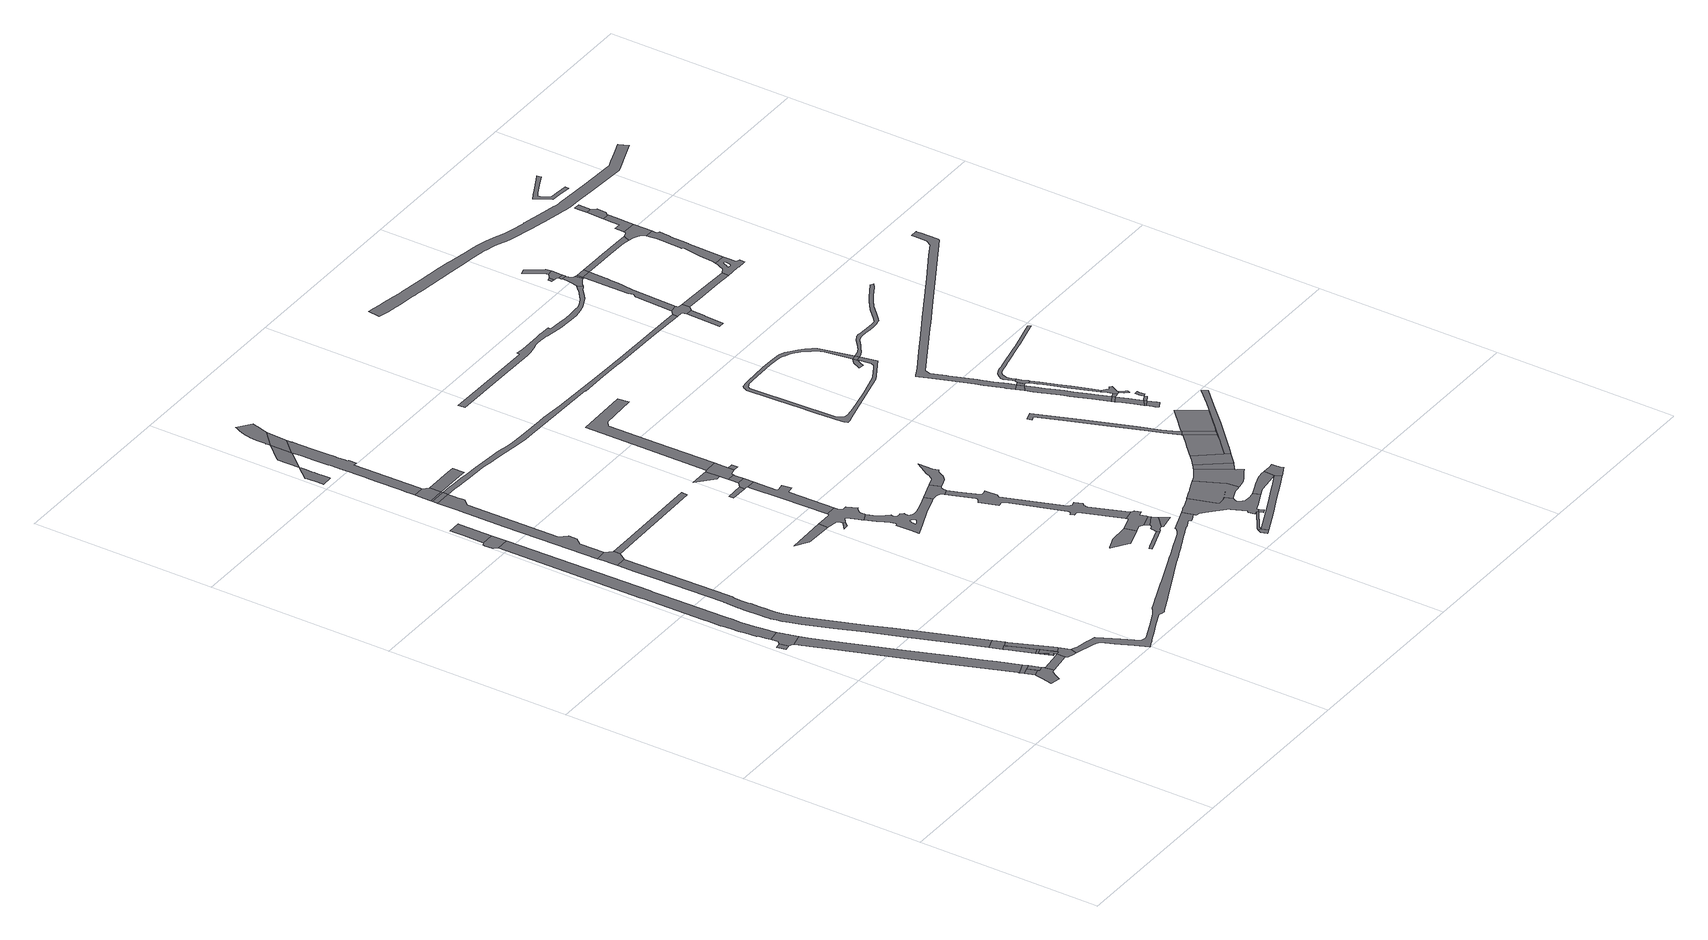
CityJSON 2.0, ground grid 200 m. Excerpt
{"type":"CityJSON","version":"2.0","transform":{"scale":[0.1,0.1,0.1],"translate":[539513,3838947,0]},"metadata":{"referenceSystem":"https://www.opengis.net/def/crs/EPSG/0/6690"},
"CityObjects":{
"road1":{"type":"Road","attributes":{"RoadStructureAttribute.sectionType":"1"},"geometry":[{"type":"MultiSurface","lod":"1","boundaries":[[[0,1,2,3]]]}]},
"road2":{"type":"Road","geometry":[{"type":"MultiSurface","lod":"1","boundaries":[[[4,5,6,7,8,9,10,11,12,13,14,0,3,15,16,17,18]]]}]},
"road3":{"type":"Road","attributes":{"RoadStructureAttribute.sectionType":"1"},"geometry":[{"type":"MultiSurface","lod":"1","boundaries":[[[19,20,21,22,23,24,25,18,17,26,27,28,29,30,31,32,33,34,35,36,37]]]}]},
"road4":{"type":"Road","geometry":[{"type":"MultiSurface","lod":"1","boundaries":[[[38,39,40,41,42,43,44,45,46,47,48,49,50,51,52,53,54]]]}]},
"road5":{"type":"Road","attributes":{"RoadStructureAttribute.sectionType":"1"},"geometry":[{"type":"MultiSurface","lod":"1","boundaries":[[[55,56,40,39]]]}]},
"road6":{"type":"Road","geometry":[{"type":"MultiSurface","lod":"1","boundaries":[[[37,36,56,55,57,58]]]}]},
"road7":{"type":"Road","geometry":[{"type":"MultiSurface","lod":"1","boundaries":[[[58,57,54,53]]]}]},
"road8":{"type":"Road","attributes":{"RoadStructureAttribute.sectionType":"7"},"geometry":[{"type":"MultiSurface","lod":"1","boundaries":[[[59,60,51,50,61]]]}]},
"road9":{"type":"Road","attributes":{"RoadStructureAttribute.sectionType":"1"},"geometry":[{"type":"MultiSurface","lod":"1","boundaries":[[[62,63,64,65,66,67,68,69,70,71,72,73,74,75,76,77,78,79,80,81,82,83,84,85,86,87,88,89,90,91,92,93,9,8]]]}]},
"road10":{"type":"Road","geometry":[{"type":"MultiSurface","lod":"1","boundaries":[[[94,95,96,97,98,99,100]]]}]},
"road11":{"type":"Road","geometry":[{"type":"MultiSurface","lod":"1","boundaries":[[[101,102,103,104,105,106,95,94]]]}]},
"road12":{"type":"Road","geometry":[{"type":"MultiSurface","lod":"1","boundaries":[[[107,108,105,104,109,110]]]}]},
"road13":{"type":"Road","geometry":[{"type":"MultiSurface","lod":"1","boundaries":[[[111,112,100,99,113,59,114]]]}]},
"road14":{"type":"Road","geometry":[{"type":"MultiSurface","lod":"1","boundaries":[[[115,116,117,118,119,114,59,61,120,121,122,123,124,125,126,127,128,129]]]}]},
"road15":{"type":"Road","attributes":{"RoadStructureAttribute.sectionType":"1"},"geometry":[{"type":"MultiSurface","lod":"1","boundaries":[[[130,131,132,133,134,135,110,109,136,137,138,139,118,117]]]}]},
"road16":{"type":"Road","attributes":{"RoadStructureAttribute.sectionType":"1"},"geometry":[{"type":"MultiSurface","lod":"1","boundaries":[[[140,141,142,143,144,145,146,147,148,149,150,151,152,153,154,155,156,157,158,159,160,161,162,163,164,165,166,167,168,169,170,171,172,173,174,175,176,177,178,179,180,181,182,183,184,185,186,187,188,189,190,191,192,193,108,107]]]}]},
"road17":{"type":"Road","geometry":[{"type":"MultiSurface","lod":"1","boundaries":[[[194,195,196,197,198,78,77]]]}]},
"road18":{"type":"Road","geometry":[{"type":"MultiSurface","lod":"1","boundaries":[[[199,200,201,202,168,167,203,204]]]}]},
"road19":{"type":"Road","attributes":{"RoadStructureAttribute.sectionType":"1"},"geometry":[{"type":"MultiSurface","lod":"1","boundaries":[[[205,206,207,208,209,195,194,210,211]]]}]},
"road20":{"type":"Road","attributes":{"RoadStructureAttribute.sectionType":"1"},"geometry":[{"type":"MultiSurface","lod":"1","boundaries":[[[212,213,214,215,216,217,200,199,218,219,220,221,222,223,224,225,226,227,228,229]]]}]},
"road21":{"type":"Road","geometry":[{"type":"MultiSurface","lod":"1","boundaries":[[[230,212,229,231]]]}]},
"road22":{"type":"Road","attributes":{"RoadStructureAttribute.sectionType":"1"},"geometry":[{"type":"MultiSurface","lod":"1","boundaries":[[[232,230,231,233]]]}]},
"road23":{"type":"Road","attributes":{"RoadStructureAttribute.sectionType":"1"},"geometry":[{"type":"MultiSurface","lod":"1","boundaries":[[[234,235,236,237,238,239,240,241,242,243,244,245,246,247,248,249,250,251,252,253]]]}]},
"road24":{"type":"Road","geometry":[{"type":"MultiSurface","lod":"1","boundaries":[[[254,255,256,232,233,257]]]}]},
"road25":{"type":"Road","attributes":{"RoadStructureAttribute.sectionType":"1"},"geometry":[{"type":"MultiSurface","lod":"1","boundaries":[[[258,259,260,261,262,204,203]]]}]},
"road26":{"type":"Road","attributes":{"RoadStructureAttribute.sectionType":"1"},"geometry":[{"type":"MultiSurface","lod":"1","boundaries":[[[263,264,265,266,267,268,269,270,271,272,273,274,275,276,277,278,279,280,281,282,283,284,285,286,287,288,289,290,291,292,293,294,295,296,297,298,299,300,301,302,303,304,305,306,307,255,254]]]}]},
"road27":{"type":"Road","attributes":{"function":"3","RoadStructureAttribute.sectionType":"7"},"geometry":[{"type":"MultiSurface","lod":"1","boundaries":[[[308,309,310,311,312,313,314,246,315,316,317,318,319,281]]]}]},
"road28":{"type":"Road","attributes":{"RoadStructureAttribute.sectionType":"1"},"geometry":[{"type":"MultiSurface","lod":"1","boundaries":[[[320,321,322,323,257,233]]]}]},
"road29":{"type":"Road","attributes":{"RoadStructureAttribute.sectionType":"1"},"geometry":[{"type":"MultiSurface","lod":"1","boundaries":[[[324,325,326,327,328,329]]]}]},
"road30":{"type":"Road","attributes":{"RoadStructureAttribute.sectionType":"1"},"geometry":[{"type":"MultiSurface","lod":"1","boundaries":[[[330,331,332,333,334,335,336,337,338,339,340,341,342,343,344,345,346,347,348,349,350,351,352,353,354,355,356,357,358,359,360,361,362,363,364,365,366,367,368,369,370,371,372,373,374,375,376,129,128,377,378,379,380,381,382,383,384,385,386,387,388,389,390,391,392,393,394,395,396,397,398,399,400,401,402,403,404,405,406,407,408,409,410,411,412,413,414,415,416,417,418,419,420]]]}]},
"road31":{"type":"Road","geometry":[{"type":"MultiSurface","lod":"1","boundaries":[[[421,308,281,280]]]}]},
"road32":{"type":"Road","attributes":{"RoadStructureAttribute.sectionType":"1"},"geometry":[{"type":"MultiSurface","lod":"1","boundaries":[[[422,423,424,425,426,427,428,429,430,431,432,433,434,308,421,435,436,437,438]]]}]},
"road33":{"type":"Road","geometry":[{"type":"MultiSurface","lod":"1","boundaries":[[[439,440,441,442,443]]]}]},
"road34":{"type":"Road","geometry":[{"type":"MultiSurface","lod":"1","boundaries":[[[444,445,446,447,448,449,450,451,452,453,454,455,456,457,324,329,458,459,460,461,439,443,462,463,464,465,466,467,468]]]}]},
"road35":{"type":"Road","attributes":{"RoadStructureAttribute.sectionType":"1"},"geometry":[{"type":"MultiSurface","lod":"1","boundaries":[[[469,470,471,472]]]}]},
"road36":{"type":"Road","attributes":{"RoadStructureAttribute.sectionType":"1"},"geometry":[{"type":"MultiSurface","lod":"1","boundaries":[[[473,474,475,454,453,476,477,478,479,480,481,482,483,484,485]]]}]},
"road37":{"type":"Road","attributes":{"RoadStructureAttribute.sectionType":"1"},"geometry":[{"type":"MultiSurface","lod":"1","boundaries":[[[486,487,488,489,490,491,492,493,494,468,467,495,496,497,498,499,500,501,502,503,504,505,506,507,508,509,510,511,512,513,514,515,516,517,518,519,520,521,522,523,524,525,526,527,528,529,530,531,532],[533,534,535,536,537,538,539,540,541,542,543,544,545,546,547,548,549,550,551,552,553,554,555,556,557]]]}]},
"road38":{"type":"Road","geometry":[{"type":"MultiSurface","lod":"1","boundaries":[[[558,559,560,561,562]]]}]},
"road39":{"type":"Road","geometry":[{"type":"MultiSurface","lod":"1","boundaries":[[[563,472,471,564,565,473,485,566]]]}]},
"road40":{"type":"Road","attributes":{"RoadStructureAttribute.sectionType":"1"},"geometry":[{"type":"MultiSurface","lod":"1","boundaries":[[[567,568,569,570,563,566]]]}]},
"road41":{"type":"Road","attributes":{"RoadStructureAttribute.sectionType":"1"},"geometry":[{"type":"MultiSurface","lod":"1","boundaries":[[[571,572,573,574,575,576,577,578,579]]]}]},
"road42":{"type":"Road","geometry":[{"type":"MultiSurface","lod":"1","boundaries":[[[580,581,562,561,569,568,582,583,584,585]]]}]},
"road43":{"type":"Road","attributes":{"RoadStructureAttribute.sectionType":"1"},"geometry":[{"type":"MultiSurface","lod":"1","boundaries":[[[586,587,588,589,590,591,592]]]}]},
"road44":{"type":"Road","geometry":[{"type":"MultiSurface","lod":"1","boundaries":[[[593,594,585,584]]]}]},
"road45":{"type":"Road","geometry":[{"type":"MultiSurface","lod":"1","boundaries":[[[595,516,515,596,597,598,599,600,601,602,603,604,605,606,607]]]}]},
"road46":{"type":"Road","geometry":[{"type":"MultiSurface","lod":"1","boundaries":[[[608,609,610,611,612,613,614,615,616,617,618,619,571,579,620,621,622,623]]]}]},
"road47":{"type":"Road","attributes":{"RoadStructureAttribute.sectionType":"1"},"geometry":[{"type":"MultiSurface","lod":"1","boundaries":[[[624,625,626,627,628,629,630,631,632,633,586,592,634,635,636,637,638,639]]]}]},
"road48":{"type":"Road","attributes":{"RoadStructureAttribute.sectionType":"1"},"geometry":[{"type":"MultiSurface","lod":"1","boundaries":[[[623,622,625,624]]]}]},
"road49":{"type":"Road","attributes":{"RoadStructureAttribute.sectionType":"1"},"geometry":[{"type":"MultiSurface","lod":"1","boundaries":[[[640,641,642,643,644,645,646,647,648,649,650,651,652,653,654,655,656,657,658,659,660,603,602,661,662,663,664,665,666,667,668,669,670,671,672,673,674,675,676,677,678,679,680,615,614]]]}]},
"road50":{"type":"Road","attributes":{"RoadStructureAttribute.sectionType":"1"},"geometry":[{"type":"MultiSurface","lod":"1","boundaries":[[[681,682,639,638]]]}]},
"road51":{"type":"Road","attributes":{"RoadStructureAttribute.sectionType":"1"},"geometry":[{"type":"MultiSurface","lod":"1","boundaries":[[[683,684,685,686,687,688,689,581,580]]]}]},
"road52":{"type":"Road","geometry":[{"type":"MultiSurface","lod":"1","boundaries":[[[690,691,692,693,694]]]}]},
"road53":{"type":"Road","attributes":{"RoadStructureAttribute.sectionType":"1"},"geometry":[{"type":"MultiSurface","lod":"1","boundaries":[[[695,696,697,698,699,700,701,702,703,704,705,706,707,708,709,710,595,607]]]}]},
"road54":{"type":"Road","geometry":[{"type":"MultiSurface","lod":"1","boundaries":[[[711,712,713,690,694,714,715,716,717]]]}]},
"road55":{"type":"Road","attributes":{"RoadStructureAttribute.sectionType":"1"},"geometry":[{"type":"MultiSurface","lod":"1","boundaries":[[[718,719,720,721,722,723,724,725,726,727,728,729,730,731,732,733,734,735,736,231,229,737,738,739,740,741,742,743,744,745,746,747,748,749,750,751,752,753,754]]]}]},
"road56":{"type":"Road","geometry":[{"type":"MultiSurface","lod":"1","boundaries":[[[755,756,757,717]]]}]},
"road57":{"type":"Road","geometry":[{"type":"MultiSurface","lod":"1","boundaries":[[[758,759,760,761,762,763,764,765,766,330,420,767,768,769,770,771,772,773,774,775,776,777,711,717,757,778,779,780,781,782,783,784,785,786,787,788,789,790,791,792,793,794,795,796,797,798]]]}]},
"road58":{"type":"Road","attributes":{"RoadStructureAttribute.sectionType":"1"},"geometry":[{"type":"MultiSurface","lod":"1","boundaries":[[[799,800,801,802,803,804,805,694,693,806,807,808,809,810,811,812]]]}]},
"road59":{"type":"Road","attributes":{"RoadStructureAttribute.sectionType":"1"},"geometry":[{"type":"MultiSurface","lod":"1","boundaries":[[[813,814,815,816,817,818,819,820,821,822,758,798,823,824,825,826,827,828,829,830,831,832,833,834,835,836,837,838,839,795,794,840,841,842,843,844]]]}]},
"road60":{"type":"Road","attributes":{"RoadStructureAttribute.sectionType":"1"},"geometry":[{"type":"MultiSurface","lod":"1","boundaries":[[[845,846,847,848,849,850,783,782,851,852,853,799,854]]]}]},
"road61":{"type":"Road","geometry":[{"type":"MultiSurface","lod":"1","boundaries":[[[855,856,857,858,859,860,861,814,813,844,862,863,864,865,866,867,868,869,870,871,872,873]]]}]},
"road62":{"type":"Road","attributes":{"RoadStructureAttribute.sectionType":"1"},"geometry":[{"type":"MultiSurface","lod":"1","boundaries":[[[874,875,876,855,873,877,878]]]}]},
"road63":{"type":"Road","geometry":[{"type":"MultiSurface","lod":"1","boundaries":[[[879,880,854,799,812,881,882,883]]]}]},
"road64":{"type":"Road","geometry":[{"type":"MultiSurface","lod":"1","boundaries":[[[884,885,886,887,874,878,888,889,890]]]}]},
"road65":{"type":"Road","attributes":{"RoadStructureAttribute.sectionType":"1"},"geometry":[{"type":"MultiSurface","lod":"1","boundaries":[[[891,892,893,894,895,896,897,898,899,900,901,902,903,904,905,906,907,908,909,910,911,912,913,914,915,916,917,918,919,920,921,922,923,924,925,926,927,928,929,930,931,932,933,934,935,936,937]]]}]},
"road66":{"type":"Road","attributes":{"RoadStructureAttribute.sectionType":"1"},"geometry":[{"type":"MultiSurface","lod":"1","boundaries":[[[938,939,940,941,942,943,944,945,884,890,946,947,948,949,950]]]}]},
"road67":{"type":"Road","geometry":[{"type":"MultiSurface","lod":"1","boundaries":[[[951,952,953,954,955,956,957,958,959,960,961,962,963,964,965,966,967,968,969,970,971,972,973,974,975,976,977,978,979,980,981,982,983,984,985,986,987,988,989,990,991,992,993,994,995,996,997,998,999,1000,1001,1002,1003,1004,1005,1006,1007,1008,1009,1010,1011,1012,1013,1014,1015,1016,1017,1018,1019,1020,1021,1022,1023,1024,1025,1026]]]}]},
"road68":{"type":"Road","attributes":{"RoadStructureAttribute.sectionType":"1"},"geometry":[{"type":"MultiSurface","lod":"1","boundaries":[[[1027,1028,1029,1030,1031,1032,1033,1034,1035,1036,1037,1038,1039,1040,1041,1042,1043]]]}]},
"road69":{"type":"Road","geometry":[{"type":"MultiSurface","lod":"1","boundaries":[[[1043,1042,1044,938,950,1045,1046]]]}]},
"road70":{"type":"Road","attributes":{"RoadStructureAttribute.sectionType":"1"},"geometry":[{"type":"MultiSurface","lod":"1","boundaries":[[[1047,1048,1049,1050,1051,1052,1043,1046,1053,1054,1055,1056,1057]]]}]},
"road71":{"type":"Road","attributes":{"RoadStructureAttribute.sectionType":"1"},"geometry":[{"type":"MultiSurface","lod":"1","boundaries":[[[1058,1059,1060,1061,890,889,1062,1063,1064,1065,1066,1067,1068]]]}]},
"road72":{"type":"Road","geometry":[{"type":"MultiSurface","lod":"1","boundaries":[[[1025,1069,1070,1071,1072,1073]]]}]},
"road73":{"type":"Road","geometry":[{"type":"MultiSurface","lod":"1","boundaries":[[[1074,1075,1076,1077]]]}]},
"road74":{"type":"Road","attributes":{"RoadStructureAttribute.sectionType":"1"},"geometry":[{"type":"MultiSurface","lod":"1","boundaries":[[[1078,1079,1080,1081,1082,1083,1084,1085,1086,1087,1088,1077,1076,1089,1090,1091,1092,1093,1094,1095,1096,1097,1098,1099,1100,1101,1102]]]}]},
"road75":{"type":"Road","geometry":[{"type":"MultiSurface","lod":"1","boundaries":[[[1026,1025,1073,987,986]]]}]},
"road76":{"type":"Road","attributes":{"RoadStructureAttribute.sectionType":"1"},"geometry":[{"type":"MultiSurface","lod":"1","boundaries":[[[1103,1074,1077,1104]]]}]},
"road77":{"type":"Road","geometry":[{"type":"MultiSurface","lod":"1","boundaries":[[[1102,1101,1105,1106,1107]]]}]},
"road78":{"type":"Road","attributes":{"RoadStructureAttribute.sectionType":"1"},"geometry":[{"type":"MultiSurface","lod":"1","boundaries":[[[1108,1109,1110,1107,1106,1111,1112,1113,1114,1115]]]}]},
"road79":{"type":"Road","geometry":[{"type":"MultiSurface","lod":"1","boundaries":[[[1115,1114,1116,1117]]]}]},
"road80":{"type":"Road","attributes":{"RoadStructureAttribute.sectionType":"1"},"geometry":[{"type":"MultiSurface","lod":"1","boundaries":[[[1118,1119,1120,1117,1116,1121,1122,1123,1124,1125]]]}]},
"road81":{"type":"Road","geometry":[{"type":"MultiSurface","lod":"1","boundaries":[[[1126,1127,1128,1129,1130,1131,1132,1103,1104,1133,1134,1135,1136]]]}]},
"road82":{"type":"Road","geometry":[{"type":"MultiSurface","lod":"1","boundaries":[[[1137,1102,1107,1138,1139,1140]]]}]},
"road83":{"type":"Road","attributes":{"RoadStructureAttribute.sectionType":"1"},"geometry":[{"type":"MultiSurface","lod":"1","boundaries":[[[1141,1142,1143,1144,1136,1135,1145,1146,1147,1148,1149,1150,1151]]]}]},
"road84":{"type":"Road","attributes":{"RoadStructureAttribute.sectionType":"1"},"geometry":[{"type":"MultiSurface","lod":"1","boundaries":[[[1152,1115,1117,1153,1154]]]}]},
"road85":{"type":"Road","geometry":[{"type":"MultiSurface","lod":"1","boundaries":[[[1155,1156,1157,1158,1159,1151,1150,1160,1161,1162,1163,1164,1137,1140,1165,1166,1167,1168,1169,1170,1171,1172]]]}]},
"road86":{"type":"Road","attributes":{"RoadStructureAttribute.sectionType":"1"},"geometry":[{"type":"MultiSurface","lod":"1","boundaries":[[[1173,1174,1175,1167,1166,1176,1177,1178,1179,1180,1181,1182]]]}]},
"road87":{"type":"Road","attributes":{"RoadStructureAttribute.sectionType":"1"},"geometry":[{"type":"MultiSurface","lod":"1","boundaries":[[[1183,1184,1185,1186,1152,1187,1188,1189]]]}]},
"road88":{"type":"Road","attributes":{"RoadStructureAttribute.sectionType":"1"},"geometry":[{"type":"MultiSurface","lod":"1","boundaries":[[[1190,1191,1192,1193,1194,1195]]]}]},
"road89":{"type":"Road","geometry":[{"type":"MultiSurface","lod":"1","boundaries":[[[1196,1197,1198,1199,1200,1201,1202,754,753,1203,1190,1195,1204,1205]]]}]},
"road90":{"type":"Road","geometry":[{"type":"MultiSurface","lod":"1","boundaries":[[[1206,1207,1208,1209]]]}]},
"road91":{"type":"Road","attributes":{"RoadStructureAttribute.sectionType":"1"},"geometry":[{"type":"MultiSurface","lod":"1","boundaries":[[[1210,1211,1212,1213,1214,1215,1216,1217,1218,1219,1220,1221,1222,1223,1224,1225,1226,1227,1201,1200]]]}]},
"road92":{"type":"Road","attributes":{"RoadStructureAttribute.sectionType":"1"},"geometry":[{"type":"MultiSurface","lod":"1","boundaries":[[[1228,1229,1230,1231,1232,1233,1234,1235,1236,1237,1238,1239,1240,1241,1242,1243,1129,1128,1244,1245,1246,1247,1248,1249,1250,1251,1252,1253,1254,1255,1256,1257,1258,1259]]]}]},
"road93":{"type":"Road","geometry":[{"type":"MultiSurface","lod":"1","boundaries":[[[1260,1261,1262,1263,1264,1265,891,937,1266,1267,1268,1269,1270,1271,1272,1273,1274]]]}]},
"road94":{"type":"Road","geometry":[{"type":"MultiSurface","lod":"1","boundaries":[[[1275,1276,1277,1278,1279,1206,1209,1280,1281,1282]]]}]},
"road95":{"type":"Road","attributes":{"RoadStructureAttribute.sectionType":"1"},"geometry":[{"type":"MultiSurface","lod":"1","boundaries":[[[1281,1283,1260,1274,1284,1282]]]}]},
"road96":{"type":"Road","attributes":{"RoadStructureAttribute.sectionType":"1"},"geometry":[{"type":"MultiSurface","lod":"1","boundaries":[[[1285,1286,1287,1288,1289,1290,1277,1276]]]}]},
"road97":{"type":"Road","attributes":{"RoadStructureAttribute.sectionType":"1"},"geometry":[{"type":"MultiSurface","lod":"1","boundaries":[[[1271,1270,1219,1291]]]}]},
"road98":{"type":"Road","geometry":[{"type":"MultiSurface","lod":"1","boundaries":[[[1292,1293,1294,1295,1296,1297,1298,1299,1300,1301,1302,1303,1304,1305,1306,1307,1308,1309,1310,1311,1312,1026,986,1313,1314,1315,1316,1317,1318,1319,1320,1321,1322,1323,1324,1325,1326,1327,1328,1329,1330,1331,1332,1333,1334,1335,1336,1337,1338,1339]]]}]},
"road99":{"type":"Road","geometry":[{"type":"MultiSurface","lod":"1","boundaries":[[[1291,1219,1218,1340]]]}]},
"road100":{"type":"Road","attributes":{"RoadStructureAttribute.sectionType":"1"},"geometry":[{"type":"MultiSurface","lod":"1","boundaries":[[[1341,1342,1205,1204,1343,1344,1345,1346]]]}]},
"road101":{"type":"Road","attributes":{"RoadStructureAttribute.sectionType":"1"},"geometry":[{"type":"MultiSurface","lod":"1","boundaries":[[[1347,1348,1349,1350,1351,1352,1353,1354,1355,1356,1357,1358,1359,1360,1361,1362,1363,1364,1365,1366,1367,1368,1369,1370,1075,1074,1371,1372,1373,1374,1375,1376,1377,1378,1379,1380,1381,1382,1383,1384,1385,1386,1387,1388,1389,1390,1391,1392]]]}]},
"road102":{"type":"Road","attributes":{"RoadStructureAttribute.sectionType":"1"},"geometry":[{"type":"MultiSurface","lod":"1","boundaries":[[[1393,1394,1395,1340,1218,1396,1397,1398,1399,1400,1401,1402]]]}]},
"road103":{"type":"Road","attributes":{"RoadStructureAttribute.sectionType":"1"},"geometry":[{"type":"MultiSurface","lod":"1","boundaries":[[[1403,1404,1405,1406,1407,1408,1409,1410,1411,1412,1413,1414,1415,1416,1417,1418,1419,1420,1421,1422,1423,1424,1425,1426,1427,1428,1429,1430,1431,1432,1433,1434,1435,1436,1437,1438,1439,1440,1441,1442,1443,1444,1445,1446,1447,1448,1449,1450,1451,1452,1453,1454,1455,1456,1457,1458,1459,1460,1461,1462,1463,1464,1465,1466,1467,1468,1469,1470,1471,1472,1473,1474,1475,1476,1477,1478,1479,1480,1481,1482,1483,1484,1485,1486,1487,1488,1489,1490,1491,1492,1493,1494,1495,1496]]]}]},
"road104":{"type":"Road","attributes":{"RoadStructureAttribute.sectionType":"1"},"geometry":[{"type":"MultiSurface","lod":"1","boundaries":[[[1497,1498,1499,1500,1501,1346,1345,1502,1503,1504,1505,1506,1507,1508,1509,1510],[1511,1512,1513,1514,1515,1516,1517,1518,1519,1520,1521,1522,1523,1524,1525,1526,1527,1528,1529,1530,1531,1532,1533,1534,1535]]]}]},
"road105":{"type":"Road","attributes":{"RoadStructureAttribute.sectionType":"1"},"geometry":[{"type":"MultiSurface","lod":"1","boundaries":[[[1536,1537,1538,1539,1540,1541,1542,1543,1544,1545,1497,1510,1546,1547,1548,1549,1550,1551,1552,1553,1554,1555]]]}]},
"road106":{"type":"Road","geometry":[{"type":"MultiSurface","lod":"1","boundaries":[[[1556,1557,1558,1559,1560,1402,1401,1561,1562,1563,1564,1565,1536,1555,1566]]]}]},
"road107":{"type":"Road","attributes":{"RoadStructureAttribute.sectionType":"1"},"geometry":[{"type":"MultiSurface","lod":"1","boundaries":[[[1567,1568,1569,1570,1571,1556,1566,1572,1573]]]}]},
"road108":{"type":"Road","geometry":[{"type":"MultiSurface","lod":"1","boundaries":[[[1574,1567,1573,1575,1576,1577,1578,1579,1580,1581,1582,1583]]]}]},
"road109":{"type":"Road","geometry":[{"type":"MultiSurface","lod":"1","boundaries":[[[1584,1585,1586,1587,1574,1583]]]}]},
"road110":{"type":"Road","attributes":{"RoadStructureAttribute.sectionType":"1"},"geometry":[{"type":"MultiSurface","lod":"1","boundaries":[[[1588,1589,1590,1591,1592,1593,1594,1595,1596,1597,1598,1599,1600,1601,1602,1603,1604,1605,1606,1607,1608,1609,1610,1611]]]}]}
},
"vertices":[
[126,2974,0],[57,2959,0],[78,2864,0],[145,2879,0],
[308,2966,0],[303,2987,0],[300,3000,0],[290,3040,0],[278,3099,0],[146,3077,0],[142,3076,0],[153,3024,0],[155,3012,0],[147,3001,0],[128,2974,0],[147,2878,0],[185,2860,0],[193,2856,0],[328,2888,0],
[991,1081,0],[944,1210,0],[842,1485,0],[672,1944,0],[405,2665,0],[366,2771,0],[354,2802,0],[198,2842,0],[208,2806,0],[217,2780,0],[232,2737,0],[244,2704,0],[325,2484,0],[509,1988,0],[691,1494,0],[804,1188,0],[944,808,0],[948,800,0],[1077,848,0],
[1086,652,0],[1076,677,0],[1003,650,0],[1001,640,0],[997,626,0],[993,605,0],[967,477,0],[966,474,0],[962,448,0],[1063,423,0],[1095,479,0],[1133,543,0],[1164,548,0],[1155,639,0],[1151,649,0],[1142,673,0],[1088,653,0],
[1039,777,0],[966,750,0],
[1042,777,0],[1096,797,0],
[1409,674,0],[1380,669,0],[1412,583,0],
[266,3159,0],[261,3193,0],[251,3272,0],[245,3333,0],[240,3406,0],[235,3477,0],[234,3579,0],[233,3595,0],[233,3601,0],[233,3602,0],[231,3668,0],[228,3795,0],[221,4363,0],[219,4462,0],[219,4498,0],[194,6095,0],[53,6092,0],[69,4505,0],[69,4460,0],[75,3905,0],[77,3794,0],[78,3739,0],[82,3607,0],[83,3597,0],[83,3596,0],[89,3487,0],[95,3410,0],[103,3340,0],[118,3221,0],[120,3216,0],[124,3215,0],[138,3126,0],
[1375,875,0],[1314,850,0],[1372,690,0],[1373,687,0],[1393,692,0],[1329,831,0],[1384,853,0],
[1318,1020,0],[1282,1110,0],[1261,1161,0],[1255,1174,0],[1203,1146,0],[1222,1097,0],
[1272,1315,0],[1157,1272,0],[1261,1175,0],[1316,1196,0],
[1448,691,0],[1435,726,0],[1403,704,0],[1444,682,0],
[1528,667,0],[1517,702,0],[1511,720,0],[1450,691,0],[1446,681,0],[1419,565,0],[1426,558,0],[1493,537,0],[1500,535,0],[1500,539,0],[1501,541,0],[1505,540,0],[1513,537,0],[1524,534,0],[1548,609,0],
[1506,733,0],[1499,752,0],[1492,769,0],[1436,901,0],[1359,1085,0],[1322,1180,0],[1283,1116,0],[1322,1019,0],[1379,873,0],[1436,729,0],
[1042,1930,0],[933,2221,0],[851,2440,0],[705,2835,0],[625,3050,0],[606,3104,0],[596,3137,0],[590,3161,0],[583,3187,0],[576,3224,0],[569,3263,0],[564,3303,0],[559,3351,0],[556,3412,0],[558,3486,0],[556,3577,0],[551,3585,0],[550,3604,0],[550,3606,0],[549,3673,0],[547,3745,0],[551,3761,0],[554,3776,0],[555,3791,0],[555,3792,0],[556,3798,0],[562,3825,0],[537,4989,0],[413,4985,0],[418,4782,0],[422,4547,0],[436,3803,0],[436,3799,0],[436,3797,0],[436,3785,0],[433,3750,0],[430,3635,0],[430,3631,0],[430,3602,0],[429,3557,0],[432,3383,0],[433,3354,0],[435,3324,0],[437,3302,0],[440,3275,0],[451,3214,0],[463,3157,0],[484,3087,0],[521,2979,0],[630,2684,0],[739,2394,0],[881,2014,0],[937,1863,0],[1115,1385,0],
[192,6261,0],[51,6258,0],[18,6246,0],[8,6220,0],[18,6130,0],
[533,5211,0],[408,5207,0],[409,5144,0],[412,5035,0],[596,5072,0],[595,5143,0],
[48,6637,0],[47,6631,0],[48,6604,0],[48,6586,0],[49,6487,0],[186,6607,0],[186,6637,0],
[380,6992,0],[381,6774,0],[381,6745,0],[382,6241,0],[396,5673,0],[400,5529,0],[527,5489,0],[588,5558,0],[586,5650,0],[521,5724,0],[508,6746,0],[563,6810,0],[562,6840,0],[562,6865,0],[562,6884,0],[562,6912,0],[561,6979,0],[561,6993,0],
[380,7050,0],[560,7050,0],
[380,7069,0],[559,7070,0],
[183,8086,0],[183,8096,0],[182,8161,0],[181,8218,0],[181,8259,0],[180,8284,0],[180,8324,0],[179,8353,0],[179,8368,0],[178,8386,0],[178,8401,0],[178,8410,0],[177,8423,0],[54,8277,0],[55,8268,0],[56,8216,0],[58,8162,0],[60,8082,0],[60,8074,0],[183,8079,0],
[506,7252,0],[379,7248,0],[379,7209,0],[558,7200,0],
[905,5075,0],[1787,5093,0],[1794,5160,0],[904,5151,0],[595,5148,0],
[506,7297,0],[497,8017,0],[533,8011,0],[533,8018,0],[532,8094,0],[522,8106,0],[521,8127,0],[518,8223,0],[517,8247,0],[515,8349,0],[511,8449,0],[510,8482,0],[505,8612,0],[503,8707,0],[503,8717,0],[499,8715,0],[499,8758,0],[499,8776,0],[351,8621,0],[352,8602,0],[355,8509,0],[357,8444,0],[359,8387,0],[361,8317,0],[364,8218,0],[365,8210,0],[368,8095,0],[369,8085,0],[369,8064,0],[371,8056,0],[373,8040,0],[373,8032,0],[373,8029,0],[373,8021,0],[374,8015,0],[371,7998,0],[373,7888,0],[373,7820,0],[374,7763,0],[375,7670,0],[376,7601,0],[377,7490,0],[378,7404,0],[379,7338,0],[379,7296,0],
[347,8854,0],[315,8822,0],[298,8804,0],[268,8772,0],[216,8716,0],[187,8681,0],[173,8665,0],[189,8437,0],[231,8485,0],[273,8534,0],[305,8570,0],[329,8598,0],
[885,7071,0],[959,7071,0],[958,7201,0],[884,7201,0],
[2045,3776,0],[1608,3771,0],[1744,3683,0],[1746,3683,0],[2024,3675,0],[2046,3676,0],
[4084,1007,0],[3825,910,0],[3821,903,0],[3813,889,0],[3805,879,0],[3798,872,0],[3789,864,0],[3784,861,0],[3781,859,0],[3775,855,0],[3754,842,0],[3719,827,0],[3651,799,0],[3563,762,0],[3508,739,0],[3448,713,0],[3400,692,0],[3394,690,0],[3391,690,0],[3385,688,0],[3373,682,0],[3338,670,0],[2977,519,0],[2966,514,0],[2752,427,0],[2730,418,0],[2600,364,0],[2566,351,0],[2564,348,0],[2525,319,0],[2510,308,0],[2487,294,0],[2485,292,0],[2475,286,0],[2288,201,0],[2110,121,0],[2091,124,0],[2056,131,0],[2037,134,0],[1952,313,0],[1848,531,0],[1771,548,0],[1742,554,0],[1724,558,0],[1622,581,0],[1589,593,0],[1549,608,0],[1722,476,0],[1769,463,0],[1785,454,0],[1794,445,0],[1802,436,0],[1858,312,0],[1937,139,0],[1995,5,0],[2039,25,0],[2079,43,0],[2100,53,0],[2233,114,0],[2343,165,0],[2497,235,0],[2516,231,0],[2536,226,0],[2567,218,0],[2587,228,0],[2786,321,0],[2800,328,0],[3044,443,0],[3339,581,0],[3382,598,0],[3415,614,0],[3416,614,0],[3421,617,0],[3472,640,0],[3522,663,0],[3572,686,0],[3617,707,0],[3663,728,0],[3710,750,0],[3764,775,0],[3811,796,0],[3819,800,0],[3851,815,0],[3904,838,0],[3906,833,0],[3955,856,0],[4008,881,0],[4014,869,0],[4022,852,0],[4039,860,0],[4113,895,0],
[514,9013,0],
[422,9299,0],[413,9280,0],[392,9233,0],[373,9181,0],[363,9144,0],[357,9117,0],[352,9087,0],[348,9052,0],[346,9014,0],[345,8963,0],[346,8913,0],[346,8911,0],[346,8886,0],[524,9044,0],[547,9138,0],[553,9163,0],[561,9196,0],
[2182,3597,0],[2170,3584,0],[2105,3526,0],[2163,3534,0],[2199,3572,0],
[2423,3509,0],[2420,3544,0],[2425,3567,0],[2444,3592,0],[2464,3607,0],[2484,3615,0],[2431,3724,0],[2383,3722,0],[2355,3754,0],[2355,3804,0],[2237,3802,0],[2233,3785,0],[2228,3780,0],[2210,3777,0],[2166,3652,0],[2176,3644,0],[2184,3635,0],[2187,3617,0],[2214,3587,0],[2259,3625,0],[2282,3613,0],[2315,3503,0],[2328,3476,0],[2335,3459,0],[2425,3497,0],
[1981,4745,0],[1981,4692,0],[2169,4694,0],[2168,4747,0],
[2211,4682,0],[2211,4660,0],[2226,4308,0],[2347,4299,0],[2350,4311,0],[2357,4319,0],[2367,4321,0],[2387,4321,0],[2422,4327,0],[2409,4429,0],[2334,4418,0],[2314,4433,0],[2311,4683,0],
[2560,3231,0],[2553,3238,0],[2548,3248,0],[2545,3266,0],[2547,3278,0],[2555,3288,0],[2482,3365,0],[2448,3430,0],[2436,3460,0],[2384,3344,0],[2392,3327,0],[2441,3220,0],[2446,3210,0],[2448,3200,0],[2451,3187,0],[2454,3172,0],[2451,3160,0],[2436,3150,0],[2426,3147,0],[2427,3118,0],[2427,3051,0],[2428,2983,0],[2429,2890,0],[2587,2955,0],[2603,2962,0],[2607,2963,0],[2720,3010,0],[2769,3027,0],[2964,3093,0],[2999,3105,0],[2968,3193,0],[2836,3146,0],[2729,3115,0],[2697,3115,0],[2682,3117,0],[2651,3127,0],[2649,3132,0],[2639,3134,0],[2637,3137,0],[2634,3142,0],[2629,3149,0],[2629,3159,0],[2631,3177,0],[2641,3202,0],[2608,3229,0],[2588,3224,0],[2573,3226,0],[2550,3036,0],[2550,3038,0],[2551,3048,0],[2552,3056,0],[2553,3057,0],[2557,3073,0],[2559,3078,0],[2562,3083,0],[2567,3086,0],[2572,3086,0],[2582,3079,0],[2588,3070,0],[2590,3069,0],[2600,3056,0],[2604,3052,0],[2603,3045,0],[2602,3041,0],[2595,3036,0],[2582,3025,0],[2581,3024,0],[2577,3020,0],[2575,3019,0],[2560,3013,0],[2550,3011,0],[2548,3013,0],
[2176,5159,0],[1997,5160,0],[2168,5004,0],[2218,5007,0],[2206,5159,0],
[2225,4797,0],[2194,4694,0],[2206,4692,0],[2310,4798,0],
[2309,4900,0],[2309,4910,0],[2221,4908,0],[2222,4889,0],
[3562,1314,0],[3340,1301,0],[3295,1283,0],[3209,1250,0],[3203,1248,0],[3212,1241,0],[3353,1142,0],[3378,1123,0],[3589,1192,0],
[2385,5170,0],[2236,5167,0],[2319,4936,0],[2339,4946,0],[2386,4951,0],[2388,5019,0],
[3684,1033,0],[3677,1028,0],[3434,942,0],[3401,930,0],[3406,900,0],[3446,914,0],[3692,999,0],
[2443,4952,0],[2442,5016,0],
[3174,3266,0],[3027,3108,0],[3057,3108,0],[3070,3106,0],[3082,3104,0],[3094,3096,0],[3109,3084,0],[3120,3055,0],[3187,3080,0],[3190,3120,0],[3191,3130,0],[3199,3142,0],[3214,3155,0],
[3852,1254,0],[3837,1317,0],[3881,1332,0],[3858,1397,0],[3848,1399,0],[3841,1402,0],[3831,1409,0],[3716,1388,0],[3719,1380,0],[3714,1370,0],[3704,1360,0],[3617,1332,0],[3665,1217,0],[3700,1198,0],[3711,1191,0],[3853,1241,0],
[3865,1210,0],[3741,1138,0],[3741,1131,0],[3728,1116,0],[3715,1111,0],[3696,1103,0],[3689,1085,0],[3687,1065,0],[3687,1045,0],[3687,1038,0],[3717,1008,0],[3735,1028,0],[3744,1029,0],[3759,1030,0],[3769,1031,0],[3891,1145,0],
[3823,1424,0],[3679,1810,0],[3677,1825,0],[3677,1830,0],[3677,1835,0],[3679,1842,0],[3701,1872,0],[3671,1956,0],[3630,1942,0],[3620,1947,0],[3610,1952,0],[3600,1957,0],[3590,1979,0],[3364,2604,0],[3384,2632,0],[3374,2768,0],[3340,2759,0],[3325,2759,0],[3307,2763,0],[3300,2771,0],[3224,2978,0],[3145,2986,0],[3225,2765,0],[3223,2748,0],[3210,2733,0],[3178,2712,0],[3246,2521,0],[3292,2528,0],[3307,2521,0],[3335,2464,0],[3511,1916,0],[3513,1901,0],[3511,1893,0],[3509,1886,0],[3479,1871,0],[3495,1828,0],[3524,1836,0],[3534,1836,0],[3544,1831,0],[3549,1824,0],[3713,1395,0],
[3790,1016,0],[3952,1048,0],
[2372,5816,0],[2365,6358,0],[2419,6404,0],[2819,6418,0],[2803,6537,0],[2230,6524,0],[2232,5809,0],
[4230,237,0],[4208,198,0],[4229,130,0],[4281,154,0],[4260,222,0],
[3246,3165,0],[3326,3196,0],[3360,3219,0],[3383,3249,0],[3392,3269,0],[3402,3294,0],[3412,3309,0],[3424,3319,0],[3444,3330,0],[3424,3394,0],[3425,3549,0],[3319,3388,0],[3309,3353,0],[3299,3333,0],[3289,3318,0],[3270,3300,0],
[4483,418,0],[4261,270,0],[4246,258,0],[4264,239,0],[4276,256,0],[4284,263,0],[4491,402,0],
[3909,6895,0],[3456,6901,0],[3276,6902,0],[3018,6910,0],[2901,6913,0],[2401,6931,0],[2239,6944,0],[2156,6953,0],[2089,6953,0],[1776,6957,0],[1636,6963,0],[1559,6970,0],[1443,6994,0],[1301,7007,0],[1091,7028,0],[921,7036,0],[886,7038,0],[730,7046,0],[681,7049,0],[674,6991,0],[714,6986,0],[886,6980,0],[1114,6971,0],[1179,6961,0],[1249,6952,0],[1331,6943,0],[1679,6896,0],[1754,6889,0],[1857,6890,0],[2757,6869,0],[2759,6864,0],[3048,6860,0],[3277,6857,0],[3324,6855,0],[3907,6842,0],[4294,6831,0],[4296,6889,0],
[4510,359,0],[4546,377,0],[4526,424,0],
[4314,1097,0],[4297,1089,0],[4291,1087,0],[4249,1069,0],[4200,1047,0],[4150,1037,0],[4148,1036,0],[4144,1036,0],[4125,1023,0],[4120,880,0],[4127,866,0],[4163,861,0],[4207,819,0],[4382,654,0],[4383,649,0],[4401,600,0],[4447,495,0],[4428,481,0],[4446,410,0],[4480,425,0],[4519,442,0],[4553,457,0],[4593,475,0],[4661,506,0],[4753,548,0],[4723,621,0],[4658,607,0],[4636,607,0],[4588,614,0],[4573,622,0],[4563,629,0],[4533,664,0],[4533,684,0],[4535,696,0],[4542,714,0],[4544,717,0],[4550,729,0],[4520,809,0],[4492,796,0],[4409,790,0],[4402,795,0],
[5096,618,0],[5080,608,0],[4966,552,0],[4934,536,0],[4848,496,0],[4696,424,0],[4518,339,0],[4539,271,0],[4723,359,0],[4878,432,0],[4964,473,0],[4997,489,0],[5114,546,0],[5128,553,0],
[4737,922,0],[4589,1214,0],[4586,1213,0],[4516,1183,0],[4479,1167,0],[4456,1157,0],[4444,1152,0],[4417,1141,0],[4389,1129,0],[4351,1113,0],[4410,795,0],[4422,794,0],[4436,795,0],[4451,796,0],[4464,798,0],[4479,801,0],[4491,805,0],[4505,809,0],[4518,814,0],[4531,820,0],[4542,825,0],[4586,847,0],[4655,881,0],[4728,917,0],[4708,905,0],[4613,854,0],[4576,834,0],[4560,734,0],[4592,749,0],[4662,777,0],[4702,783,0],[4749,789,0],
[5054,736,0],[5005,728,0],[4970,721,0],[4932,708,0],[4897,695,0],[4795,649,0],[4830,581,0],[4915,592,0],[4994,604,0],[5098,735,0],
[4760,1311,0],[4733,1291,0],[4705,1272,0],[4678,1255,0],[4676,1254,0],[4653,1242,0],[4625,1228,0],[4799,796,0],[4821,802,0],[4844,809,0],[4901,837,0],[4986,891,0],[5020,912,0],[4985,968,0],[4982,968,0],[4975,968,0],[4975,971,0],[4975,975,0],[4979,988,0],
[4822,1361,0],[4798,1341,0],[4784,1329,0],[4994,1003,0],[5059,1056,0],
[5235,739,0],[5194,733,0],[5255,614,0],[5249,631,0],[5246,641,0],
[4941,1470,0],[4916,1447,0],[4885,1417,0],[4857,1392,0],[5160,1147,0],[5187,1171,0],[5145,1217,0],
[4211,7919,0],[4191,7898,0],[4170,7877,0],[4154,7858,0],[4035,7764,0],[3988,7739,0],[3960,7726,0],[3961,7724,0],[3921,7713,0],[3868,7708,0],[3768,7704,0],[3698,7704,0],[3633,7708,0],[3463,7726,0],[3458,7751,0],[3349,7756,0],[3333,7755,0],[3268,7757,0],[3033,7757,0],[2941,7762,0],[2941,7729,0],[2933,7731,0],[2528,7735,0],[1883,7742,0],[1894,7666,0],[2572,7661,0],[2966,7659,0],[3014,7664,0],[3091,7675,0],[3156,7691,0],[3193,7696,0],[3248,7697,0],[3268,7694,0],[3330,7687,0],[3345,7680,0],[3524,7652,0],[3661,7643,0],[3699,7644,0],[3779,7642,0],[3874,7658,0],[3939,7671,0],[4006,7702,0],[4063,7732,0],[4112,7768,0],[4192,7836,0],[4219,7848,0],[4239,7864,0],
[5201,1719,0],[5194,1712,0],[5157,1676,0],[5125,1645,0],[5091,1613,0],[5057,1580,0],[5010,1535,0],[4969,1497,0],[5191,1262,0],[5248,1318,0],[5309,1377,0],[5368,1436,0],[5382,1449,0],
[4556,5425,0],[4528,5465,0],[4485,5517,0],[4434,5564,0],[4397,5597,0],[4379,5613,0],[4328,5645,0],[4268,5672,0],[4265,5673,0],[4203,5679,0],[4176,5679,0],[4011,5680,0],[3846,5678,0],[3753,5673,0],[3676,5669,0],[3651,5664,0],[3631,5661,0],[3624,5651,0],[3614,5641,0],[3601,5618,0],[3592,5596,0],[3614,5073,0],[3615,5066,0],[3622,4841,0],[3624,4826,0],[3637,4549,0],[3645,4528,0],[3658,4491,0],[3695,4497,0],[3717,4505,0],[3957,4564,0],[4411,4674,0],[4464,4704,0],[4686,4829,0],[4689,4852,0],[4655,5009,0],[4602,4998,0],[4616,4858,0],[4604,4823,0],[4567,4795,0],[4500,4760,0],[4442,4728,0],[4435,4724,0],[4368,4701,0],[4158,4641,0],[3869,4581,0],[3759,4562,0],[3727,4572,0],[3699,4603,0],[3689,4614,0],[3671,4652,0],[3668,4687,0],[3652,5071,0],[3632,5573,0],[3634,5591,0],[3649,5614,0],[3669,5624,0],[3701,5637,0],[3734,5639,0],[3772,5640,0],[4079,5645,0],[4174,5641,0],[4224,5634,0],[4250,5627,0],[4266,5622,0],[4286,5615,0],[4334,5590,0],[4373,5562,0],[4402,5541,0],[4442,5507,0],[4485,5449,0],[4518,5407,0],[4536,5372,0],[4541,5353,0],[4589,5046,0],[4644,5059,0],
[5221,1808,0],[5206,1845,0],[5162,1947,0],[5083,2166,0],[4895,2672,0],[4721,3137,0],[4626,3104,0],[4634,3080,0],[4642,3057,0],[4691,3075,0],[4802,2768,0],[4884,2549,0],[4941,2405,0],[5084,2031,0],[5135,1892,0],[5197,1730,0],[5246,1764,0],
[5198,1726,0],[5417,1484,0],[5427,1494,0],
[5506,2017,0],[5450,1962,0],[5382,1896,0],[5323,1840,0],[5265,1783,0],[5254,1772,0],[5478,1543,0],[5540,1603,0],[5600,1662,0],[5669,1729,0],[5688,1747,0],
[5936,1990,0],[5786,1833,0],[5494,1546,0],[5293,1351,0],[5274,1251,0],[5285,1261,0],[5420,1390,0],[5571,1536,0],[5757,1721,0],[5905,1870,0],[5972,1936,0],
[4535,5003,0],[4496,4915,0],[4553,4905,0],[4570,4950,0],[4590,4993,0],
[5064,3508,0],[4989,3471,0],[5021,3390,0],[5089,3438,0],
[5384,2645,0],[5340,2764,0],[5301,2869,0],[5255,2993,0],[5225,3075,0],[5194,3156,0],[5177,3203,0],[5173,3212,0],[5159,3252,0],[5125,3341,0],[5096,3421,0],[5051,3309,0],[5080,3232,0],[5098,3184,0],[5113,3146,0],[5144,3064,0],[5166,3005,0],[5175,2978,0],[5203,2902,0],[5235,2817,0],[5264,2740,0],[5267,2732,0],[5277,2705,0],[5315,2602,0],[5386,2641,0],
[5099,3521,0],[5118,3451,0],
[5319,2592,0],[5326,2572,0],[5397,2610,0],
[5492,2360,0],[5442,2491,0],[5411,2574,0],[5336,2546,0],[5353,2501,0],[5394,2393,0],[5427,2305,0],[5495,2353,0],
[5434,2286,0],[5505,2325,0],
[5538,2237,0],[5533,2249,0],[5521,2284,0],[5458,2221,0],[5465,2202,0],[5470,2190,0],[5478,2168,0],[5549,2207,0],
[5183,3454,0],[5157,3517,0],[5143,3563,0],[5112,3554,0],[5109,3544,0],[5107,3534,0],[5104,3529,0],[5130,3451,0],[5143,3444,0],[5153,3429,0],[5187,3442,0],
[5430,2657,0],[5428,2615,0],[5448,2622,0],[5453,2625,0],
[5393,2872,0],[5324,3068,0],[5280,3188,0],[5219,3355,0],[5163,3407,0],[5185,3351,0],[5191,3335,0],[5219,3262,0],[5286,3073,0],[5394,2774,0],[5422,2784,0],
[5558,2391,0],[5546,2348,0],[5568,2361,0],
[5499,2743,0],[5492,2740,0],[5484,2738,0],[5472,2740,0],[5457,2750,0],[5412,2742,0],[5417,2734,0],[5432,2692,0],[5440,2672,0],[5438,2665,0],[5461,2625,0],[5473,2623,0],[5493,2645,0],[5495,2655,0],[5500,2665,0],[5532,2730,0],[5534,2736,0],[5512,2753,0],
[5536,2581,0],[5523,2593,0],[5503,2625,0],[5476,2620,0],[5486,2610,0],[5503,2585,0],[5506,2578,0],[5524,2553,0],[5539,2538,0],[5546,2568,0],
[5552,2488,0],[5550,2468,0],[5550,2438,0],[5553,2418,0],[5590,2406,0],[5587,2461,0],[5594,2489,0],
[4381,6779,0],[4372,6405,0],[4431,6404,0],[4440,6621,0],[4447,6630,0],[4452,6779,0],
[4446,6911,0],[4436,6919,0],[4433,6924,0],[4431,6936,0],[4431,6941,0],[4343,6930,0],[4333,6920,0],[4364,6829,0],[4492,6827,0],[4495,6909,0],
[4183,8211,0],[4151,8200,0],[4146,8155,0],[4181,8153,0],
[4447,7422,0],[4446,7438,0],[4462,7566,0],[4465,7620,0],[4468,7684,0],[4469,7701,0],[4471,7747,0],[4472,7755,0],[4474,7948,0],[4365,7941,0],[4367,7833,0],[4368,7772,0],[4373,7439,0],[4386,7385,0],[4379,7375,0],[4369,7363,0],[4362,7348,0],[4357,7328,0],
[5967,3967,0],[5850,3936,0],[5606,3877,0],[5558,3866,0],[5286,3807,0],[5242,3797,0],[5209,3790,0],[5167,3779,0],[5124,3761,0],[5107,3744,0],[5090,3723,0],[5085,3713,0],[5080,3703,0],[5075,3691,0],[5075,3663,0],[5106,3576,0],[5136,3584,0],[5123,3634,0],[5121,3654,0],[5123,3674,0],[5133,3706,0],[5150,3729,0],[5170,3744,0],[5214,3757,0],[5244,3765,0],[5289,3773,0],[5312,3778,0],[5377,3794,0],[5609,3848,0],[5668,3862,0],[5840,3901,0],[5980,3937,0],
[4237,8092,0],[4237,8044,0],[4233,7999,0],[4230,7974,0],[4224,7953,0],[4221,7944,0],[4271,7892,0],[4284,7902,0],[4303,7917,0],[4316,7925,0],[4351,7937,0],[4340,8015,0],[4315,8027,0],[4305,8047,0],[4290,8092,0],
[4296,8154,0],[4300,8257,0],[4228,8246,0],[4213,8229,0],[4198,8218,0],[4216,8151,0],[4234,8136,0],[4296,8137,0],
[4234,8104,0],[4297,8103,0],
[4290,8319,0],[4170,8491,0],[4103,8470,0],[4222,8291,0],[4227,8279,0],[4228,8266,0],
[4365,8013,0],
[5741,5599,0],[5643,5543,0],[5572,5503,0],[5490,5447,0],[5449,5416,0],[5391,5373,0],[5324,5305,0],[5292,5273,0],[5265,5250,0],[5247,5235,0],[5230,5224,0],[5202,5222,0],[5140,5219,0],[4995,5227,0],[4965,5232,0],[4930,5224,0],[4873,5191,0],[4826,5150,0],[4784,5118,0],[4754,5092,0],[4699,5069,0],[4670,5016,0],[4727,5044,0],[4789,5085,0],[4826,5113,0],[4866,5146,0],[4891,5164,0],[4923,5179,0],[4948,5187,0],[4965,5187,0],[5030,5190,0],[5105,5183,0],[5160,5181,0],[5205,5184,0],[5248,5192,0],[5270,5200,0],[5292,5215,0],[5302,5223,0],[5317,5238,0],[5332,5255,0],[5372,5293,0],[5419,5341,0],[5453,5374,0],[5523,5425,0],[5615,5483,0],[5653,5504,0],[5729,5547,0],[5771,5577,0],
[4475,8011,0],
[4770,6897,0],[4687,6901,0],[4661,6824,0],[4972,6819,0],[5149,6814,0],[5151,6887,0],
[6664,5732,0],[6664,5699,0],[6663,5560,0],[6623,5499,0],[6465,5409,0],[6126,5215,0],[5930,5103,0],[5854,5059,0],[5533,4876,0],[5444,4825,0],[5294,4740,0],[5031,4589,0],[4786,4449,0],[4680,4395,0],[4664,4387,0],[4676,4353,0],[4704,4269,0],[4757,4124,0],[4860,3841,0],[4888,3762,0],[4915,3688,0],[4930,3648,0],[4956,3571,0],[4960,3558,0],[5055,3530,0],[5036,3584,0],[5021,3624,0],[4986,3720,0],[4965,3779,0],[4963,3786,0],[4943,3842,0],[4938,3856,0],[4935,3867,0],[4838,4134,0],[4832,4151,0],[4777,4303,0],[4799,4364,0],[5414,4715,0],[5508,4768,0],[5754,4909,0],[6737,5470,0],[6744,5474,0],[6744,5492,0],[6744,5680,0],[6744,5725,0],[6744,5732,0],
[5086,8004,0],[4745,8010,0],[4731,8006,0],[4533,7949,0],[4730,7945,0],[4744,7947,0],[4990,7944,0],[5063,7942,0],[5136,7930,0],[5167,8003,0],
[6307,8859,0],[6170,8807,0],[6101,8781,0],[6090,8781,0],[5711,8804,0],[5324,8825,0],[5296,8828,0],[5251,8836,0],[5232,8839,0],[5151,8856,0],[4841,8921,0],[4840,8922,0],[4836,8923,0],[4827,8924,0],[4692,8954,0],[4619,8971,0],[4593,8978,0],[4523,9005,0],[4505,9012,0],[4393,9055,0],[4275,9084,0],[4232,9091,0],[4122,9110,0],[4041,9125,0],[3990,9135,0],[3921,9146,0],[3889,9156,0],[3726,9179,0],[3612,9194,0],[3495,9210,0],[3383,9227,0],[3298,9237,0],[3253,9245,0],[3193,9253,0],[3108,9268,0],[2989,9288,0],[2913,9302,0],[2839,9315,0],[2782,9325,0],[2773,9327,0],[2753,9196,0],[2841,9177,0],[2882,9169,0],[2925,9161,0],[2980,9153,0],[3041,9144,0],[3126,9132,0],[3211,9119,0],[3254,9113,0],[3269,9110,0],[3367,9097,0],[3479,9080,0],[3616,9061,0],[3765,9041,0],[3902,9024,0],[3955,9016,0],[4023,9007,0],[4089,8999,0],[4237,8979,0],[4280,8964,0],[4331,8950,0],[4368,8941,0],[4459,8905,0],[4489,8893,0],[4538,8874,0],[4589,8861,0],[4638,8848,0],[4717,8828,0],[4756,8818,0],[4766,8815,0],[4804,8807,0],[4814,8804,0],[4816,8804,0],[4865,8793,0],[4963,8772,0],[5069,8750,0],[5127,8738,0],[5140,8736,0],[5209,8722,0],[5236,8717,0],[5244,8715,0],[5261,8711,0],[5291,8708,0],[5316,8705,0],[5408,8699,0],[5502,8695,0],[5644,8686,0],[5869,8671,0],[6087,8659,0],[6092,8659,0],[6100,8662,0],[6418,8782,0],[6494,8812,0],[6455,8915,0],
[5254,7027,0],[5247,7002,0],[5240,6986,0],[5228,6959,0],[5208,6919,0],[5220,6812,0],[5307,6810,0],[5324,6809,0],[5402,6807,0],[5424,6809,0],[5428,6869,0],[5383,6881,0],[5385,6974,0],[5385,7025,0],[5268,6889,0],[5266,6894,0],[5266,6904,0],[5276,6919,0],[5280,6927,0],[5285,6935,0],[5288,6940,0],[5293,6952,0],[5295,6960,0],[5298,6965,0],[5303,6967,0],[5308,6967,0],[5313,6965,0],[5315,6957,0],[5318,6952,0],[5318,6942,0],[5318,6937,0],[5318,6936,0],[5313,6915,0],[5308,6905,0],[5303,6895,0],[5302,6894,0],[5298,6891,0],[5294,6888,0],[5272,6889,0],
[5292,7829,0],[5297,7792,0],[5300,7729,0],[5301,7669,0],[5299,7534,0],[5297,7489,0],[5295,7435,0],[5305,7423,0],[5280,7222,0],[5262,7067,0],[5391,7421,0],[5398,7431,0],[5398,7505,0],[5398,7630,0],[5401,7638,0],[5403,7645,0],[5408,7653,0],[5410,7762,0],[5387,7780,0],[5388,7828,0],
[5234,8044,0],[5230,8031,0],[5225,8024,0],[5217,8016,0],[5195,8008,0],[5196,7918,0],[5238,7899,0],[5256,7884,0],[5266,7877,0],[5281,7854,0],[5390,8042,0],
[5312,8329,0],[5310,8242,0],[5311,8149,0],[5236,8149,0],[5234,8059,0],[5392,8253,0],[5392,8328,0],
[5316,8519,0],[5396,8348,0],[5401,8355,0],[5409,8365,0],[5419,8373,0],[5425,8475,0],[5410,8483,0],[5402,8490,0],[5390,8503,0],[5380,8518,0],
[5386,8658,0],[5334,8661,0],[5318,8662,0],[5318,8618,0],
[5580,9259,0],[5570,9254,0],[5449,9192,0],[5397,9165,0],[5295,9112,0],[5233,9080,0],[5262,9026,0],[5331,8912,0],[5426,8904,0],[5571,8892,0],[5575,8934,0],[5441,8945,0],[5358,8952,0],[5302,9044,0],[5297,9057,0],[5299,9062,0],[5304,9069,0],[5309,9074,0],[5329,9087,0],[5348,9096,0],[5422,9132,0],[5459,9151,0],[5585,9212,0],[5593,9214,0]
]}
